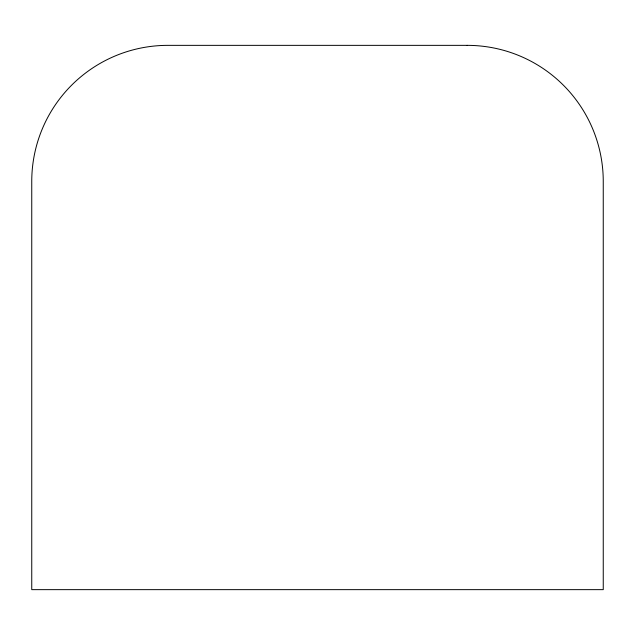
<?xml version="1.0" encoding="UTF-8"?>
<svg xmlns="http://www.w3.org/2000/svg" width="635" height="635" viewBox="0 0 635 635"><rect width="100%" height="100%" fill="white"/><g stroke="black" fill="none" stroke-linecap="round" stroke-linejoin="round"><path stroke-width="0.95" d="M467.177 45.355L167.823 45.355A136.073 136.073 0 0 0 31.75 181.427L31.75 589.645L603.25 589.645L603.25 181.427A136.073 136.073 0 0 0 467.177 45.355"/></g></svg>
